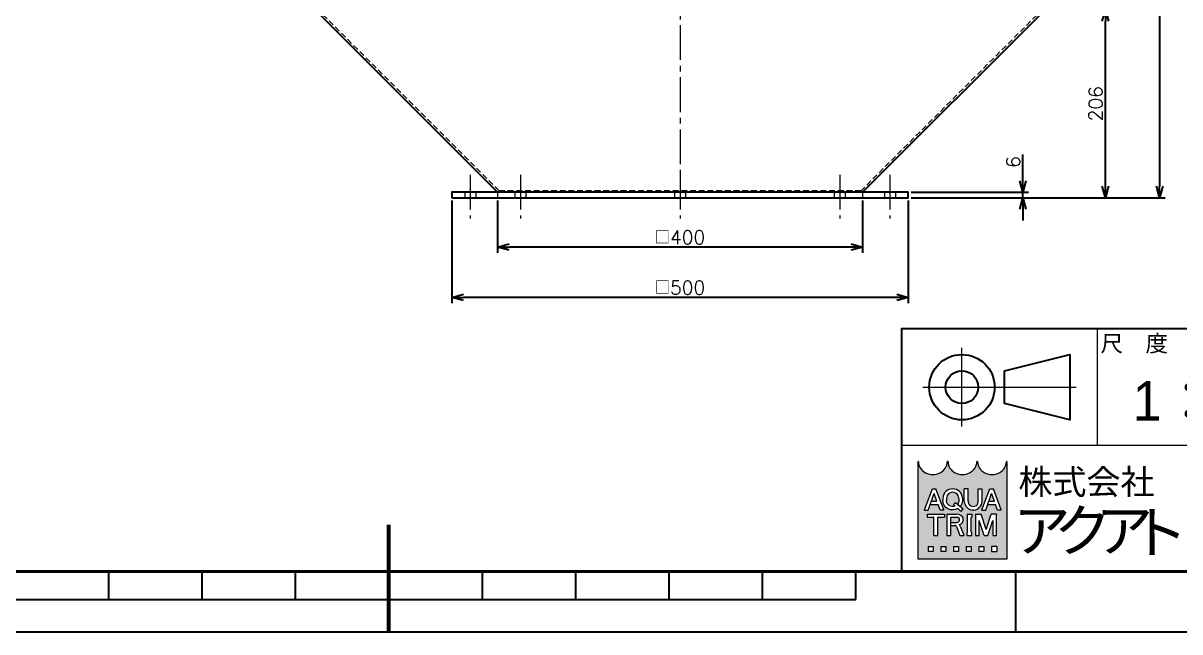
# Model space of a CAD drawing. Header units: millimetres. Extents: x 0 to 13385, y -24 to 3112.
# Drawn here: x 6301 to 7569, y 0 to 668 of the extents above; entities that cross this region are included whole.
import ezdxf
from ezdxf import colors
from ezdxf.entities.mleader import LeaderData, LeaderLine
from ezdxf.enums import TextEntityAlignment as Align
from ezdxf.math import Vec2, Vec3

# ---------------------------------------------------------------- set-up
doc = ezdxf.new("R2010")
doc.units = ezdxf.units.MM
doc.header["$LTSCALE"] = 2
doc.header["$PDMODE"] = 99
doc.header["$PDSIZE"] = 1
doc.linetypes.add('CENTER2', pattern=[28.575000000000003, 19.05, -3.175, 3.175, -3.175])
doc.linetypes.add('HIDDEN2', pattern=[4.7624999999999975, 3.174999999999999, -1.587499999999999])
for name, color, linetype, lineweight in [('01_外形線', 7, 'Continuous', 25), ('03_かくれ線', 6, 'HIDDEN2', 13), ('04_中心線', 1, 'CENTER2', 9), ('08_DIM', 3, 'Continuous', 13), ('99_図枠', 7, 'Continuous', 40)]:
    doc.layers.add(name, color=color, linetype=linetype, lineweight=lineweight)
doc.styles.add('KSS_TXT', font='txt.shx', dxfattribs={"bigfont": 'extfont2.shx'})
doc.styles.add('MS_G', font='MS Gothic.ttf')
doc.styles.get("Standard").update_dxf_attribs({"font": 'txt.shx', "bigfont": 'extfont2.shx'})
doc.styles.add('表題用', font='MS PGothic.ttf')
doc.dimstyles.new('KSS_DIM', dxfattribs={"dimscale": 5, "dimtxt": 3, "dimasz": 2.5, "dimexe": 1.25, "dimexo": 0.625, "dimtad": 1, "dimdsep": 46, "dimtxsty": 'KSS_TXT', "dimblk": 'OPEN30', "dimcen": 0, "dimazin": 2, "dimtfac": 0.75, "dimtmove": 0, "dimatfit": 3, "dimldrblk": 'OPEN30', "dimfxl": 1.25, "dimtolj": 1, "dimarcsym": 0})

# ---------------------------------------------------------------- blocks, each defined once
blk = doc.blocks.new('_Open30')
at = {"color": 0, "linetype": 'ByBlock', "lineweight": -2}
for p, q in [((-1, 0.26794919), (0, 0)), ((0, 0), (-1, -0.26794919)), ((0, 0), (-1, 0))]:
    blk.add_line(p, q, dxfattribs=at)
blk = doc.blocks.new('*D307')
at = {"layer": '08_DIM', "color": 0, "lineweight": -2, "transparency": 16777216}
for p, q in [((6821.109300297388, 473.016521110314), (6821.109300297388, 415.7675128951487)), ((7221.109300297388, 473.016521110314), (7221.109300297388, 415.7675128951487)), ((7208.609300297388, 422.0175128951487), (6833.609300297388, 422.0175128951487))]:
    blk.add_line(p, q, dxfattribs=at)
at = {"layer": 'Defpoints', "color": 0, "transparency": 16777216}
for p in [(6821.109300297388, 476.141521110314), (7221.109300297388, 476.141521110314), (6821.109300297388, 422.0175128951487)]:
    blk.add_point(p, dxfattribs=at)
at = {"layer": '08_DIM', "color": 0, "lineweight": -2, "transparency": 16777216, "xscale": 12.5, "yscale": 12.5, "zscale": 12.5, "rotation": 180}
blk.add_blockref('_Open30', (6821.109300297388, 422.0175128951487), dxfattribs=at)
at = {"layer": '08_DIM', "color": 0, "lineweight": -2, "transparency": 16777216, "xscale": 12.5, "yscale": 12.5, "zscale": 12.5}
blk.add_blockref('_Open30', (7221.109300297388, 422.0175128951487), dxfattribs=at)
at = {"layer": '08_DIM', "color": 0, "transparency": 16777216, "insert": (7021.109300297388, 432.6425128951487), "char_height": 15, "attachment_point": 5, "style": 'KSS_TXT'}
blk.add_mtext('\\A1;□400', dxfattribs=at)
blk = doc.blocks.new('*D308')
at = {"layer": '08_DIM', "color": 0, "lineweight": -2, "transparency": 16777216}
for p, q in [((6771.109300297388, 473.016521110314), (6771.109300297388, 360.5971798284994)), ((7271.109300297388, 473.016521110314), (7271.109300297388, 360.5971798284994)), ((7258.609300297388, 366.8471798284994), (6783.609300297388, 366.8471798284994))]:
    blk.add_line(p, q, dxfattribs=at)
at = {"layer": 'Defpoints', "color": 0, "transparency": 16777216}
for p in [(6771.109300297388, 476.141521110314), (7271.109300297388, 476.141521110314), (6771.109300297388, 366.8471798284994)]:
    blk.add_point(p, dxfattribs=at)
at = {"layer": '08_DIM', "color": 0, "lineweight": -2, "transparency": 16777216, "xscale": 12.5, "yscale": 12.5, "zscale": 12.5, "rotation": 180}
blk.add_blockref('_Open30', (6771.109300297388, 366.8471798284994), dxfattribs=at)
at = {"layer": '08_DIM', "color": 0, "lineweight": -2, "transparency": 16777216, "xscale": 12.5, "yscale": 12.5, "zscale": 12.5}
blk.add_blockref('_Open30', (7271.109300297388, 366.8471798284994), dxfattribs=at)
at = {"layer": '08_DIM', "color": 0, "transparency": 16777216, "insert": (7021.109300297388, 377.4721798284994), "char_height": 15, "attachment_point": 5, "style": 'KSS_TXT'}
blk.add_mtext('\\A1;□500', dxfattribs=at)
blk = doc.blocks.new('*D309')
at = {"layer": '08_DIM', "color": 0, "lineweight": -2, "transparency": 16777216}
for p, q in [((7396.88352561546, 494.6415211103143), (7396.88352561546, 523.3915211103142)), ((7274.234300297523, 482.1415211103142), (7403.13352561546, 482.1415211103143)), ((7396.88352561546, 476.1415211103143), (7396.88352561546, 482.1415211103143)), ((7274.234300297392, 476.1415211103142), (7403.13352561546, 476.1415211103143)), ((7396.88352561546, 463.6415211103143), (7396.88352561546, 451.1415211103143))]:
    blk.add_line(p, q, dxfattribs=at)
at = {"layer": 'Defpoints', "color": 0, "transparency": 16777216}
for p in [(7271.109300297523, 482.1415211103142), (7396.88352561546, 482.1415211103143), (7271.109300297392, 476.1415211103142)]:
    blk.add_point(p, dxfattribs=at)
at = {"layer": '08_DIM', "color": 0, "lineweight": -2, "transparency": 16777216, "xscale": 12.5, "yscale": 12.5, "zscale": 12.5}
for p, rotation in [((7396.88352561546, 482.1415211103143), 270), ((7396.88352561546, 476.1415211103143), 90)]:
    blk.add_blockref('_Open30', p, dxfattribs=dict(at, rotation=rotation))
at = {"layer": '08_DIM', "color": 0, "transparency": 16777216, "insert": (7386.258525615458, 515.266521110312), "char_height": 15, "attachment_point": 5, "rotation": 90, "style": 'KSS_TXT'}
blk.add_mtext('\\A1;6', dxfattribs=at)
blk = doc.blocks.new('*D310')
at = {"layer": '08_DIM', "color": 0, "lineweight": -2, "transparency": 16777216}
for p, q in [((7424.234300294991, 682.1415211077823), (7493.491113382859, 682.1415211077823)), ((7487.241113382859, 488.6415211103143), (7487.241113382859, 669.6415211077823)), ((7274.234300297392, 476.1415211103142), (7493.491113382859, 476.1415211103143))]:
    blk.add_line(p, q, dxfattribs=at)
at = {"layer": 'Defpoints', "color": 0, "transparency": 16777216}
for p in [(7421.109300294991, 682.1415211077822), (7487.241113382859, 682.1415211077823), (7271.109300297392, 476.1415211103142)]:
    blk.add_point(p, dxfattribs=at)
at = {"layer": '08_DIM', "color": 0, "lineweight": -2, "transparency": 16777216, "xscale": 12.5, "yscale": 12.5, "zscale": 12.5}
for p, rotation in [((7487.241113382859, 682.1415211077823), 90), ((7487.241113382859, 476.1415211103143), 270)]:
    blk.add_blockref('_Open30', p, dxfattribs=dict(at, rotation=rotation))
at = {"layer": '08_DIM', "color": 0, "transparency": 16777216, "insert": (7476.616113382857, 579.141521109046), "char_height": 15, "attachment_point": 5, "rotation": 90, "style": 'KSS_TXT'}
blk.add_mtext('\\A1;206', dxfattribs=at)
blk = doc.blocks.new('*D312')
at = {"layer": '08_DIM', "color": 0, "lineweight": -2, "transparency": 16777216}
for p, q in [((7421.934300295185, 1336.1415211103), (7552.992494079461, 1336.1415211103)), ((7546.742494079461, 1323.6415211103), (7546.742494079461, 488.6415211103143)), ((7274.234300297392, 476.1415211103142), (7552.992494079461, 476.1415211103143))]:
    blk.add_line(p, q, dxfattribs=at)
at = {"layer": 'Defpoints', "color": 0, "transparency": 16777216}
for p in [(7418.809300295185, 1336.1415211103), (7271.109300297392, 476.1415211103142), (7546.742494079461, 476.1415211103143)]:
    blk.add_point(p, dxfattribs=at)
at = {"layer": '08_DIM', "color": 0, "lineweight": -2, "transparency": 16777216, "xscale": 12.5, "yscale": 12.5, "zscale": 12.5}
for p, rotation in [((7546.742494079461, 1336.1415211103), 90), ((7546.742494079461, 476.1415211103143), 270)]:
    blk.add_blockref('_Open30', p, dxfattribs=dict(at, rotation=rotation))
at = {"layer": '08_DIM', "color": 0, "transparency": 16777216, "insert": (7536.117494079459, 906.1415211103049), "char_height": 15, "attachment_point": 5, "rotation": 90, "style": 'KSS_TXT'}
blk.add_mtext('\\A1;860', dxfattribs=at)
blk = doc.blocks.new('AM_BALLOON1')
at = {"transparency": 16777216}
blk.add_circle((0, 0), 5, dxfattribs=at)
blk.add_attdef('B_NUMBER', text='', height=3, dxfattribs=at).set_placement((0, 0), align=Align.MIDDLE_CENTER)
blk = doc.blocks.new('_OPEN')
at = {"color": 0, "linetype": 'ByBlock'}
for p, q in [((-1, 0.1666666666666666), (0, 0)), ((0, 0), (-1, -0.1666666666666666)), ((0, 0), (-1, 0))]:
    blk.add_line(p, q, dxfattribs=at)

msp = doc.modelspace()

# ---------------------------------------------------------------- hatches: boundary and pattern name
at = {"layer": '99_図枠', "lineweight": 5}
h = msp.add_hatch(color=256, dxfattribs=at)
h.dxf.hatch_style = 1
edge = h.paths.add_edge_path()
edge.add_arc((7379.259453959075, 186.3964439658187), 0.4634048580241238, 90, 180)
edge.add_ellipse((7363.040283928231, 186.3964439658187), major_axis=(-15.75576517282021, 0), ratio=0.8823529411764706, start_angle=360, end_angle=540, ccw=False)
edge.add_arc((7346.821113897387, 186.3964439658187), 0.4634048580241238, 3.187317984128254, 180.000000000026)
edge.add_ellipse((7330.601943866543, 186.3964439658187), major_axis=(-15.75576517282021, 0), ratio=0.8823529411764706, start_angle=360, end_angle=540, ccw=False)
edge.add_arc((7314.382773835698, 186.3964439658187), 0.4634048580241238, 3.187317984128254, 180)
edge.add_ellipse((7298.163603804847, 186.3964439658187), major_axis=(-15.75576517282021, 0), ratio=0.8823529411764706, start_angle=360, end_angle=540, ccw=False)
edge.add_arc((7281.944433774008, 186.3964439658187), 0.463404858024124, 3.187317984128254, 90)
edge.add_line((7281.944433774008, 186.8598488238457), (7281.944433774008, 79.81332662027201))
edge.add_line((7281.944433774008, 79.81332662027015), (7379.259453959074, 79.81332662027015))
edge.add_line((7379.259453959075, 79.81332662027015), (7379.259453959075, 186.8598488238405))
h.paths.add_polyline_path([(7297.636592573055, 156.8246238338936), (7301.478779279276, 156.8246238338936), (7310.215997660718, 133.7655980986098), (7310.215997660718, 133.6543809326849), (7306.056377124052, 133.6543809326849), (7303.88124076327, 139.7628703889502), (7295.326812060664, 139.7628703889502), (7296.580896659465, 143.284747309933), (7302.627156164473, 143.284747309933), (7299.557685926169, 151.9048168030995), (7293.058994728286, 133.6543809326849), (7288.899374191613, 133.6543809326849), (7288.899374191613, 133.7655980986098)], flags=16)
edge = h.paths.add_edge_path(flags=16)
edge.add_ellipse((7319.886051329206, 146.6297169573611), major_axis=(-10.65831173455485, 0), ratio=0.9565217391304345, start_angle=180, end_angle=360, ccw=False)
edge.add_line((7330.544363063756, 146.6297169573611), (7330.544363063756, 143.8492878092157))
edge.add_ellipse((7319.886051329206, 143.849287809215), major_axis=(-10.65831173455485, 0), ratio=0.9565217391304345, start_angle=142.105255317713, end_angle=180, ccw=False)
edge.add_line((7328.296955984913, 137.5874453000797), (7325.310708514309, 140.0481465395517))
edge.add_ellipse((7319.886051329206, 144.1219463446402), major_axis=(6.796230942010384, 0), ratio=0.9950358206786513, start_angle=-37.0427632869818, end_angle=0)
edge.add_line((7326.682273739556, 144.1216838199861), (7326.682273739556, 146.3570584219359))
edge.add_ellipse((7319.886051329206, 146.357058421936), major_axis=(6.796222410352224, 0), ratio=0.994718262525732, start_angle=360, end_angle=540)
edge.add_line((7313.089828918848, 146.357058421936), (7313.089828918848, 144.1217080176439))
edge.add_ellipse((7319.886051329206, 144.1219463446402), major_axis=(6.796230942010384, 0), ratio=0.9950358206786513, start_angle=-180, end_angle=-65.75794872216291)
edge.add_line((7322.676531821691, 137.9557764301726), (7320.784345641709, 139.7973266691328))
edge.add_line((7320.784345641707, 139.7973266691286), (7322.836977892906, 141.9769362499918))
edge.add_line((7322.836977892901, 141.9769362499957), (7331.419526109967, 134.9048207460259))
edge.add_line((7331.419526109969, 134.9048207460222), (7328.737559233028, 132.0569454399937))
edge.add_line((7328.737559233025, 132.0569454399977), (7325.515725491778, 135.1925611414728))
edge.add_ellipse((7319.886051329206, 143.849287809215), major_axis=(-10.65831173455485, 0), ratio=0.9565217391304345, start_angle=0, end_angle=121.88362473889401, ccw=False)
edge.add_line((7309.227739594648, 143.849287809215), (7309.227739594648, 146.6297169573604))
h.paths.add_polyline_path([(7310.905182803834, 129.0203323524446), (7310.905182803834, 125.7764983462738), (7303.95410993348, 125.7764983462738, 0.4142135623730951), (7303.49070507545, 125.3130934882491), (7303.49070507545, 105.8500894512359), (7299.320061353237, 105.8500894512359), (7299.320061353237, 125.3130934882491, 0.4142135623730951), (7298.856656495211, 125.7764983462738), (7291.90558362485, 125.7764983462738), (7291.90558362485, 129.0203323524446)], flags=16)
edge = h.paths.add_edge_path(flags=16)
edge.add_line((7313.546515202614, 129.0203323524446), (7324.20482693717, 129.0203323524446))
edge.add_ellipse((7324.204826937166, 122.9252055963898), major_axis=(-7.480332470450689, 1.407042982906e-15), ratio=0.8148203011203053, start_angle=111.3869747349855, end_angle=270, ccw=False)
edge.add_arc((7325.351955252547, 114.6649731825536), 3.02983306087426, 22.272952259934925, 58.5531130129101, ccw=False)
edge.add_line((7328.15572866921, 115.8133385445959), (7332.14856426564, 106.0354513944467))
edge.add_line((7332.148564265641, 106.0354513944463), (7332.148564265641, 105.8500894512362))
edge.add_line((7332.148564265641, 105.8500894512359), (7327.653537142807, 105.8500894512359))
edge.add_line((7327.653537142811, 105.8500894512359), (7324.126129363936, 115.6686861465587))
edge.add_arc((7322.406615728687, 114.9764594082431), 1.853619432096512, 21.92829786654815, 90)
edge.add_line((7322.406615728687, 116.830078840335), (7317.856180382236, 116.830078840335))
edge.add_line((7317.856180382238, 116.830078840335), (7317.856180382238, 120.0739128465054))
edge.add_line((7317.856180382238, 120.0739128465058), (7324.760912766797, 120.0739128465058))
edge.add_arc((7324.661490059825, 122.9252055963898), 2.853025625577444, 271.9970571044072, 448.0029428955928)
edge.add_line((7324.760912766802, 125.7764983462738), (7317.717158924832, 125.7764983462738))
edge.add_line((7317.71715892483, 125.7764983462738), (7317.71715892483, 105.850089451237))
edge.add_line((7317.71715892483, 105.8500894512359), (7313.546515202615, 105.8500894512359))
edge.add_line((7313.546515202614, 105.8500894512359), (7313.546515202614, 129.020332352443))
h.paths.add_polyline_path([(7332.686500245538, 156.8246238338936), (7336.857143967758, 156.8246238338936), (7336.857143967758, 143.849287809215, 0.175030561155744), (7338.696985465518, 138.5387454659704, 0.2571496110314638), (7346.139019062577, 138.5387454659704, 0.1750305611562702), (7347.978860560337, 143.8492878092313), (7347.978860560337, 156.8246238338936), (7352.149504282554, 156.8246238338936), (7352.149504282554, 143.010977445265, -0.3793912406243967), (7343.113109551086, 133.6543809326849), (7341.722894977007, 133.6543809326849, -0.3793912406243716), (7332.686500245538, 143.010977445265)], flags=16)
h.paths.add_polyline_path([(7335.662785351058, 129.0203323524446), (7340.760238789328, 129.0203323524446), (7340.760238789328, 125.7764983462738, 0.4142135623730951), (7340.296833931301, 125.3130934882491), (7340.296833931301, 109.5573283154291, 0.4142135623730951), (7340.760238789328, 109.0939234574067), (7340.760238789328, 105.8500894512359), (7335.662785351058, 105.8500894512359), (7335.662785351058, 109.0939234574067, 0.4142135623730951), (7336.126190209085, 109.5573283154291), (7336.126190209085, 125.3130934882491, 0.4142135623730951), (7335.662785351058, 125.7764983462738)], flags=16)
h.paths.add_polyline_path([(7344.935398131607, 129.0203323524446), (7350.987275284291, 129.0203323524446), (7356.520519582209, 112.1921508103576), (7362.053763880134, 129.0203323524446), (7368.109481476857, 129.0203323524446), (7368.109481476857, 105.8500894512359), (7363.93883775464, 105.8500894512359), (7363.93883775464, 122.0692594820829), (7358.605841443325, 105.8500894512359), (7354.435197721103, 105.8500894512359), (7349.102201409783, 122.0692594820829), (7349.106041853827, 105.8500894512359), (7344.935398131607, 105.8500894512359)], flags=16)
h.paths.add_polyline_path([(7360.651918169857, 156.8246238338936), (7364.494104876076, 156.8246238338936), (7373.23132325752, 133.7655980986098), (7373.23132325752, 133.6543809326849), (7369.071702720848, 133.6543809326849), (7366.896566360068, 139.7628703889502), (7358.342137657466, 139.7628703889502), (7359.596222256261, 143.284747309933), (7365.642481761266, 143.284747309933), (7362.573011522963, 151.9048168030995), (7356.074320325079, 133.6543809326849), (7351.914699788405, 133.6543809326849), (7351.914699788405, 133.7655980986098)], flags=16)
h.paths.add_polyline_path([(7293.066150366587, 93.71547236099343), (7298.627008662876, 93.71547236099343), (7298.627008662876, 88.15461406470601), (7293.066150366587, 88.15461406470601)], flags=16)
h.paths.add_polyline_path([(7306.96829610731, 93.71547236099343), (7312.529154403601, 93.71547236099343), (7312.529154403601, 88.15461406470601), (7306.96829610731, 88.15461406470601)], flags=16)
h.paths.add_polyline_path([(7320.870441848034, 93.71547236099343), (7326.431300144322, 93.71547236099343), (7326.431300144322, 88.15461406470601), (7320.870441848034, 88.15461406470601)], flags=16)
h.paths.add_polyline_path([(7334.772587588759, 93.71547236099343), (7340.333445885051, 93.71547236099343), (7340.333445885051, 88.15461406470601), (7334.772587588759, 88.15461406470601)], flags=16)
h.paths.add_polyline_path([(7348.674733329482, 93.71547236099343), (7354.235591625767, 93.71547236099343), (7354.235591625767, 88.15461406470601), (7348.674733329482, 88.15461406470601)], flags=16)
h.paths.add_polyline_path([(7362.576879070204, 93.71547236099343), (7368.137737366491, 93.71547236099343), (7368.137737366491, 88.15461406470601), (7362.576879070204, 88.15461406470601)], flags=16)

# ---------------------------------------------------------------- linework, layer by layer
msp.add_lwpolyline([(7221.109300294971, 482.1415211102485), (6821.109300294906, 482.141521110445), (6621.109300297438, 682.141521107782), (6621.109300297438, 1336.141521110378), (7421.109300297438, 1336.141521110378), (7421.109300297438, 682.141521107782), (7221.109300294971, 482.1415211103795)])
at = {"layer": '01_外形線'}
msp.add_lwpolyline([(6771.109300296313, 476.141521110314), (7271.109300296313, 476.141521110314), (7271.109300296313, 482.141521110314), (6771.109300296313, 482.141521110314)], close=True, dxfattribs=at)
at = {"layer": '03_かくれ線'}
for p, q in [((6785.109300296313, 482.141521110314), (6785.109300296313, 476.141521110314)), ((6797.109300296313, 482.141521110314), (6797.109300296313, 476.141521110314)), ((6821.109300295037, 482.141521110314), (6822.735645891615, 483.7678667070631)), ((6821.109300303132, 482.141521110314), (6821.109300302664, 476.141521110314)), ((6840.109300296313, 482.141521110314), (6840.109300296313, 476.141521110314)), ((6852.109300296313, 482.141521110314), (6852.109300296313, 476.141521110314)), ((7015.109300296313, 482.141521110314), (7015.109300296313, 476.141521110314)), ((7027.109300296313, 482.141521110314), (7027.109300296313, 476.141521110314)), ((7190.109300296312, 482.1415211103076), (7190.109300296312, 476.1415211103076)), ((7202.109300296312, 482.1415211103076), (7202.109300296312, 476.1415211103076)), ((7221.109300294906, 482.141521110314), (7219.482954698327, 483.7678667070631)), ((7221.109300303001, 482.141521110314), (7221.109300302533, 476.141521110314)), ((7245.109300296312, 482.1415211103058), (7245.109300296312, 476.1415211103058)), ((7257.109300296312, 482.1415211103058), (7257.109300296312, 476.1415211103058))]:
    msp.add_line(p, q, dxfattribs=at)
msp.add_lwpolyline([(7418.809300292633, 1336.141521110378), (7418.809300292571, 683.0942122963907), (7219.482954698327, 483.7678667070631), (6822.735645891615, 483.7678667070631), (6623.409300297371, 683.0942122963907), (6623.409300297371, 1336.141521110299)], dxfattribs=at)
at = {"layer": '04_中心線'}
for p, q in [((7021.109300297438, 1351.141521110378), (7021.109300294938, 467.1415211103467)), ((6791.109300296315, 501.1415211103158), (6791.109300296313, 453.1415211103158)), ((6846.109300296315, 501.1415211103294), (6846.109300296313, 453.1415211103294)), ((7021.109300296315, 501.1415211103158), (7021.109300296313, 453.1415211103158)), ((7196.109300296313, 501.1415211103158), (7196.109300296312, 453.1415211103158)), ((7251.109300296313, 501.1415211103158), (7251.109300296312, 453.1415211103158))]:
    msp.add_line(p, q, dxfattribs=at)
at = {"layer": '99_図枠', "lineweight": 13}
for p, q in [((7478.7061467699, 204.3839136895168), (7478.7061467699, 332.3097399105744)), ((7330.056336701033, 225.363749189775), (7330.056336701033, 311.3299044103233)), ((7287.073259090759, 268.3468268000422), (7455.423646397665, 268.3468268000422)), ((7850.698943259862, 204.3839136895168), (7263.790758718529, 204.3839136895168))]:
    msp.add_line(p, q, dxfattribs=at)
at = {"layer": '99_図枠', "lineweight": 5}
for p, q in [((7281.944433774008, 79.81332662027015), (7281.944433774008, 186.8598488238457)), ((7379.259453959075, 186.8598488238457), (7379.259453959075, 79.81332662027015)), ((7288.899374191613, 133.7655980986098), (7297.636592573055, 156.8246238338936)), ((7297.636592573055, 156.8246238338936), (7301.478779279276, 156.8246238338936)), ((7310.215997660718, 133.7655980986098), (7301.478779279276, 156.8246238338936)), ((7332.686500245538, 143.010977445265), (7332.686500245538, 156.8246238338936)), ((7336.857143967758, 156.8246238338936), (7332.686500245538, 156.8246238338936)), ((7336.857143967758, 143.849287809215), (7336.857143967758, 156.8246238338936)), ((7347.978860560337, 143.849287809215), (7347.978860560337, 156.8246238338936)), ((7347.978860560337, 156.8246238338936), (7352.149504282554, 156.8246238338936)), ((7351.914699788405, 133.7655980986098), (7360.651918169857, 156.8246238338936)), ((7352.149504282554, 143.010977445265), (7352.149504282554, 156.8246238338936)), ((7360.651918169857, 156.8246238338936), (7364.494104876076, 156.8246238338936)), ((7373.23132325752, 133.7655980986098), (7364.494104876076, 156.8246238338936)), ((7293.058994728286, 133.6543809326849), (7299.557685926169, 151.9048168030995)), ((7295.326812060664, 139.7628703889502), (7296.580896659465, 143.284747309933)), ((7295.326812060664, 139.7628703889502), (7303.88124076327, 139.7628703889502)), ((7296.580896659465, 143.284747309933), (7302.627156164473, 143.284747309933)), ((7302.627156164473, 143.284747309933), (7299.557685926169, 151.9048168030995)), ((7306.056377124052, 133.6543809326849), (7303.88124076327, 139.7628703889502)), ((7309.227739594648, 146.6297169573611), (7309.227739594648, 143.849287809215)), ((7313.089828918848, 146.357058421936), (7313.089828918848, 144.1327151034187)), ((7320.784345641707, 139.7973266691286), (7322.836977892901, 141.9769362499957)), ((7320.784345641707, 139.7973266691286), (7322.676531821691, 137.9557764301726)), ((7322.836977892901, 141.9769362499957), (7331.419526109969, 134.9048207460222)), ((7325.310708514309, 140.048146539552), (7328.296955984913, 137.5874453000797)), ((7326.682273739556, 146.357058421936), (7326.682273739556, 144.1327151034187)), ((7330.544363063756, 146.6297169573611), (7330.544363063756, 143.849287809215)), ((7356.074320325079, 133.6543809326849), (7362.573011522963, 151.9048168030995)), ((7358.342137657466, 139.7628703889502), (7359.596222256261, 143.284747309933)), ((7358.342137657466, 139.7628703889502), (7366.896566360068, 139.7628703889502)), ((7359.596222256261, 143.284747309933), (7365.642481761266, 143.284747309933)), ((7365.642481761266, 143.284747309933), (7362.573011522963, 151.9048168030995)), ((7369.071702720848, 133.6543809326849), (7366.896566360068, 139.7628703889502)), ((7288.899374191613, 133.6543809326849), (7288.899374191613, 133.7655980986098)), ((7288.899374191613, 133.7655980986098), (7288.899374191613, 133.7655980986098)), ((7288.899374191613, 133.6543809326849), (7288.899374191613, 133.7655980986098)), ((7288.899374191613, 133.6543809326849), (7293.058994728286, 133.6543809326849)), ((7291.90558362485, 129.0203323524446), (7310.905182803834, 129.0203323524446)), ((7291.90558362485, 129.0203323524446), (7291.90558362485, 125.7764983462738)), ((7310.215997660718, 133.6543809326849), (7306.056377124052, 133.6543809326849)), ((7310.215997660718, 133.6543809326849), (7310.215997660718, 133.7655980986098)), ((7310.905182803834, 129.0203323524446), (7310.905182803834, 125.7764983462738)), ((7313.546515202614, 129.0203323524446), (7313.546515202614, 105.8500894512359)), ((7313.546515202614, 129.0203323524446), (7324.204826937166, 129.0203323524446)), ((7325.515725491783, 135.1925611414734), (7328.737559233025, 132.0569454399977)), ((7328.737559233025, 132.0569454399977), (7331.419526109969, 134.9048207460222)), ((7335.662785351058, 129.0203323524446), (7340.760238789328, 129.0203323524446)), ((7335.662785351058, 129.0203323524446), (7335.662785351058, 125.7764983462738)), ((7340.760238789328, 129.0203323524446), (7340.760238789328, 125.7764983462738)), ((7343.113109551081, 133.6543809326849), (7341.722894977009, 133.6543809326849)), ((7344.935398131607, 129.0203323524446), (7344.935398131607, 105.8500894512359)), ((7344.935398131607, 129.0203323524446), (7350.987275284291, 129.0203323524446)), ((7356.520519582209, 112.1921508103576), (7350.987275284291, 129.0203323524446)), ((7351.914699788405, 133.6543809326849), (7351.914699788405, 133.7655980986098)), ((7351.914699788405, 133.7655980986098), (7351.914699788405, 133.7655980986098)), ((7351.914699788405, 133.6543809326849), (7351.914699788405, 133.7655980986098)), ((7351.914699788405, 133.6543809326849), (7356.074320325079, 133.6543809326849)), ((7356.520519582209, 112.1921508103576), (7362.053763880134, 129.0203323524446)), ((7368.109481476857, 129.0203323524446), (7362.053763880134, 129.0203323524446)), ((7368.109481476857, 105.8500894512359), (7368.109481476857, 129.0203323524446)), ((7373.23132325752, 133.6543809326849), (7369.071702720848, 133.6543809326849)), ((7373.23132325752, 133.6543809326849), (7373.23132325752, 133.7655980986098)), ((7291.90558362485, 125.7764983462738), (7298.856656495211, 125.7764983462738)), ((7299.320061353237, 105.8500894512359), (7299.320061353237, 125.3130934882491)), ((7303.49070507545, 105.8500894512359), (7303.49070507545, 125.3130934882491)), ((7303.95410993348, 125.7764983462738), (7310.905182803834, 125.7764983462738)), ((7317.71715892483, 105.8500894512359), (7317.71715892483, 125.7764983462738)), ((7317.71715892483, 125.7764983462738), (7324.760912766802, 125.7764983462738)), ((7317.856180382238, 116.830078840335), (7317.856180382238, 120.0739128465058)), ((7317.856180382238, 120.0739128465058), (7324.760912766802, 120.0739128465058)), ((7317.856180382238, 116.830078840335), (7322.406615728687, 116.830078840335)), ((7324.126129363936, 115.6686861465607), (7327.653537142811, 105.8500894512359)), ((7328.15572866921, 115.8133385446006), (7332.148564265641, 106.0354513944463)), ((7336.126190209085, 109.5573283154291), (7336.126190209085, 125.3130934882491)), ((7340.296833931301, 109.5573283154291), (7340.296833931301, 125.3130934882491)), ((7349.106041853827, 105.8500894512359), (7349.102201409783, 122.0692594820829)), ((7354.435197721103, 105.8500894512359), (7349.102201409783, 122.0692594820829)), ((7358.605841443325, 105.8500894512359), (7363.93883775464, 122.0692594820829)), ((7363.93883775464, 122.0692594820829), (7363.93883775464, 105.8500894512359)), ((7299.320061353237, 105.8500894512359), (7303.49070507545, 105.8500894512359)), ((7313.546515202614, 105.8500894512359), (7317.71715892483, 105.8500894512359)), ((7327.653537142811, 105.8500894512359), (7332.148564265641, 105.8500894512359)), ((7332.148564265641, 106.0354513944463), (7332.148564265641, 105.8500894512359)), ((7335.662785351058, 105.8500894512359), (7335.662785351058, 109.0939234574067)), ((7335.662785351058, 105.8500894512359), (7340.760238789328, 105.8500894512359)), ((7340.760238789328, 105.8500894512359), (7340.760238789328, 109.0939234574067)), ((7344.935398131607, 105.8500894512359), (7349.106041853827, 105.8500894512359)), ((7354.435197721103, 105.8500894512359), (7358.605841443325, 105.8500894512359)), ((7363.93883775464, 105.8500894512359), (7368.109481476857, 105.8500894512359)), ((7293.066150366587, 93.71547236099343), (7298.627008662876, 93.71547236099343)), ((7293.066150366587, 93.71547236099343), (7293.066150366587, 88.15461406470601)), ((7298.627008662876, 93.71547236099343), (7298.627008662876, 88.15461406470601)), ((7306.96829610731, 93.71547236099343), (7312.529154403601, 93.71547236099343)), ((7306.96829610731, 93.71547236099343), (7306.96829610731, 88.15461406470601)), ((7312.529154403601, 93.71547236099343), (7312.529154403601, 88.15461406470601)), ((7320.870441848034, 93.71547236099343), (7326.431300144322, 93.71547236099343)), ((7320.870441848034, 93.71547236099343), (7320.870441848034, 88.15461406470601)), ((7326.431300144322, 93.71547236099343), (7326.431300144322, 88.15461406470601)), ((7334.772587588759, 93.71547236099343), (7340.333445885051, 93.71547236099343)), ((7334.772587588759, 93.71547236099343), (7334.772587588759, 88.15461406470601)), ((7340.333445885051, 93.71547236099343), (7340.333445885051, 88.15461406470601)), ((7348.674733329482, 93.71547236099343), (7354.235591625767, 93.71547236099343)), ((7348.674733329482, 93.71547236099343), (7348.674733329482, 88.15461406470601)), ((7354.235591625767, 93.71547236099343), (7354.235591625767, 88.15461406470601)), ((7368.137737366491, 93.71547236099343), (7362.576879070204, 93.71547236099343)), ((7362.576879070204, 93.71547236099343), (7362.576879070204, 88.15461406470601)), ((7368.137737366491, 93.71547236099343), (7368.137737366491, 88.15461406470601)), ((7379.259453959075, 79.81332662027015), (7281.944433774008, 79.81332662027015)), ((7298.627008662876, 88.15461406470601), (7293.066150366587, 88.15461406470601)), ((7312.529154403601, 88.15461406470601), (7306.96829610731, 88.15461406470601)), ((7326.431300144322, 88.15461406470601), (7320.870441848034, 88.15461406470601)), ((7340.333445885051, 88.15461406470601), (7334.772587588759, 88.15461406470601)), ((7354.235591625767, 88.15461406470601), (7348.674733329482, 88.15461406470601)), ((7362.576879070204, 88.15461406470601), (7368.137737366491, 88.15461406470601))]:
    msp.add_line(p, q, dxfattribs=at)
at = {"layer": '99_図枠', "lineweight": 53}
msp.add_line((6702.04287061664, -1.126752522395691e-07), (6702.04287061664, 117.3943518592039), dxfattribs=at)
at = {"layer": '99_図枠', "lineweight": 25}
for p, q in [((6395.020887686114, 35.52182307773066), (6395.020887686114, 66.22402137078458)), ((6497.361548662955, 35.52182307773066), (6497.361548662955, 66.22402137078458)), ((6599.702209639796, 35.52182307773066), (6599.702209639796, 66.22402137078458)), ((6804.383531593483, 35.52182307773066), (6804.383531593483, 66.22402137078458)), ((6906.724192570322, 35.52182307773066), (6906.724192570322, 66.22402137078458)), ((7009.06485354717, 35.52182307773066), (7009.06485354717, 66.22402137078458)), ((7111.405514524009, 35.52182307773066), (7111.405514524009, 66.22402137078458)), ((7213.746175500857, 35.52182307773066), (7213.746175500857, 66.22402137078458)), ((7389.055727754187, -1.126752522395691e-07), (7389.055727754187, 66.22402137078458)), ((6190.339565732427, 35.52182307773066), (7213.746175500857, 35.52182307773066))]:
    msp.add_line(p, q, dxfattribs=at)
at = {"layer": '99_図枠'}
msp.add_lwpolyline([(4840.363906786899, 66.22402137078458), (8696.56001239433, 66.22402137078458), (8696.56001239433, 2848.078570241607), (4840.363906786899, 2848.078570241607)], close=True, dxfattribs=at)
at = {"layer": '99_図枠', "lineweight": 25}
msp.add_lwpolyline([(7263.790758718529, 66.22402137078458), (8696.56001239433, 66.22402137078458), (8696.56001239433, 332.3097399105744), (7263.790758718529, 332.3097399105744)], close=True, dxfattribs=at)
msp.add_lwpolyline([(7376.6213374455, 286.2564424709924), (7448.259800129292, 304.1660581419427), (7448.259800129292, 232.5275954581556), (7376.6213374455, 250.4372111290988), (7376.6213374455, 286.2564424709924)], dxfattribs=at)
for radius in [35.81923134189489, 17.90961567094744]:
    msp.add_circle((7330.056336701033, 268.3468268000422), radius, dxfattribs=at)
at = {"layer": '99_図枠', "lineweight": 5}
for centre, radius, start, end in [((7281.944433774008, 186.3964439658187), 0.4634048580241238, 0, 90), ((7314.382773835698, 186.3964439658187), 0.4634048580241238, 0, 180), ((7314.382773835698, 186.3964439658187), 0.4634048580241238, 0, 90), ((7346.821113897387, 186.3964439658187), 0.4634048580241238, 0, 180), ((7379.259453959075, 186.3964439658187), 0.4634048580241238, 90, 180), ((7342.482777695297, 143.4301326272447), 9.805240585482736, 182.450030992263, 265.5552572885243), ((7345.129852340297, 143.7413955906032), 8.273411904889777, 179.2527938813867, 218.9645718468591), ((7342.353226832796, 143.4301326272447), 9.805240585482736, 274.4447427114757, 357.549969007737), ((7339.706152187793, 143.7413955906032), 8.273411904888844, 321.0354281531409, 0.7472061186132728), ((7342.418002264045, 145.2954368650337), 7.713549421447533, 241.1577278083702, 298.8422721916298), ((7298.856656495211, 125.3130934882491), 0.4634048580241238, 0, 90), ((7303.95410993348, 125.3130934882491), 0.4634048580241238, 90, 180), ((7322.406615728687, 114.9764594082431), 1.853619432096494, 21.92829786656719, 90), ((7324.661490059825, 122.9252055963898), 2.853025625577444, 271.9970571043541, 88.00294289553513), ((7325.351955252547, 114.6649731825536), 3.029833060874311, 22.27295226000013, 58.55311301287134), ((7335.662785351058, 125.3130934882491), 0.4634048580241238, 0, 90), ((7340.760238789328, 125.3130934882491), 0.4634048580241238, 90, 180), ((7335.662785351058, 109.5573283154291), 0.4634048580241238, 270, 0), ((7340.760238789328, 109.5573283154291), 0.4634048580241238, 180, 270)]:
    msp.add_arc(centre, radius, start, end, dxfattribs=at)
for centre, major_axis, ratio, start_param, end_param in [((7298.163603804847, 186.3964439658187), (-15.75576517282021, 0), 0.8823529411764707, 6.283185307179585, 9.424777960769381), ((7330.601943866543, 186.3964439658187), (-15.75576517282021, 0), 0.8823529411764707, 6.283185307179585, 9.424777960769381), ((7363.040283928232, 186.3964439658187), (-15.75576517282021, 0), 0.8823529411764707, 6.283185307179585, 9.424777960769381), ((7319.886051329206, 146.6297169573611), (-10.65831173455485, 0), 0.9565217391304341, 3.141592653589793, 6.283185307179585), ((7319.886051329206, 146.357058421936), (6.796222410352225, 0), 0.9947182625257318, 6.283185307179585, 9.424777960769381), ((7324.204826937166, 122.9252055963898), (-7.480332470450689, 1.407042982906001e-15), 0.8148203011203053, 1.944069452961234, 4.712388980384689)]:
    msp.add_ellipse(centre, major_axis=major_axis, ratio=ratio, start_param=start_param, end_param=end_param, dxfattribs=at)
at = {"layer": '99_図枠', "lineweight": 5, "extrusion": (0, 0, -1)}
for centre, major_axis, ratio, start_param, end_param in [((7319.886051329206, 143.849287809215), (-10.65831173455485, 0), 0.9565217391304341, 4.155914751220672, 6.283185307179585), ((7319.886051329206, 144.1219463446402), (6.796230942010384, 0), 0.9950358206786508, 7.430878021738926, 9.424777960769381), ((7319.886051329206, 144.1219463446402), (6.796230942010384, 0), 0.9950358206786508, 6.283185307179585, 6.929703490574294), ((7319.886051329206, 143.849287809215), (-10.65831173455485, 0), 0.9565217391304341, 3.141592653589793, 3.802980717498314)]:
    msp.add_ellipse(centre, major_axis=major_axis, ratio=ratio, start_param=start_param, end_param=end_param, dxfattribs=at)
at = {"layer": 'Defpoints'}
msp.add_lwpolyline([(4641.004299187352, -1.126752522395691e-07), (8763.081442029272, -1.126752522395691e-07), (8763.081442029272, 2914.599999876552), (4641.004299187352, 2914.599999876552)], close=True, dxfattribs=at)

# ---------------------------------------------------------------- texts
at = {"style": '表題用'}
msp.add_attdef('1：5', text='', height=43.41725011156317, dxfattribs=at).set_placement((7578.48829122232, 252.9957276535187), align=Align.MIDDLE)
at = {"layer": '99_図枠', "style": '表題用'}
msp.add_text('尺\u3000度', height=18.09052087981798, dxfattribs=at).set_placement((7481.951721322001, 316.2871687702414), align=Align.MIDDLE_LEFT)
at = {"layer": '99_図枠', "lineweight": 5, "style": 'MS_G'}
for s, height, p in [('株式会社', 27.35565867911001, (7466.525580526097, 164.4541087484893)), ('ア', 46.20066799138579, (7417.715851267782, 111.1812687649185)), ('ク', 46.20066799138579, (7462.244681375267, 111.1812687649185)), ('ア', 46.20066799138579, (7508.024942688653, 111.1812687649185)), ('ト', 46.20066799138579, (7546.151514359997, 109.2367962063593))]:
    msp.add_text(s, height=height, dxfattribs=at).set_placement(p, align=Align.MIDDLE_CENTER)

# ---------------------------------------------------------------- dimensions: what is measured, and where the dimension line sits
at = {"layer": '08_DIM'}
for base, p1, p2, picture, middle in [((7546.742494079461, 476.1415211103143), (7418.809300295181, 1336.1415211103), (7271.109300297388, 476.141521110314), '*D312', (7536.117494079459, 906.1415211103049)), ((7487.241113382859, 682.1415211077823), (7271.109300297388, 476.141521110314), (7421.109300294987, 682.141521107782), '*D310', (7476.616113382857, 579.141521109046)), ((7396.88352561546, 482.1415211103143), (7271.109300297388, 476.141521110314), (7271.109300297519, 482.141521110314), '*D309', (7386.258525615458, 515.266521110312))]:
    dim = msp.add_linear_dim(base=base, p1=p1, p2=p2, angle=90, dimstyle='KSS_DIM', dxfattribs=at)
    dim.commit()
    dim.dimension.update_dxf_attribs({"geometry": picture, "text_midpoint": middle})
for base, p1, p2, picture, middle in [((6771.109300297388, 366.8471798284994), (7271.109300297388, 476.141521110314), (6771.109300297388, 476.141521110314), '*D308', (7021.109300297388, 377.4721798284994)), ((6821.109300297388, 422.0175128951487), (7221.109300297388, 476.141521110314), (6821.109300297388, 476.141521110314), '*D307', (7021.109300297388, 432.6425128951487))]:
    dim = msp.add_linear_dim(base=base, p1=p1, p2=p2, angle=180, text='□<>', dimstyle='KSS_DIM', dxfattribs=at)
    dim.commit()
    dim.dimension.update_dxf_attribs({"geometry": picture, "text_midpoint": middle})

# ---------------------------------------------------------------- leaders
ml = msp.add_multileader_block('Standard', dxfattribs=at)
ml.set_content('AM_BALLOON1', color=256, scale=6.25)
ml.set_attribute('B_NUMBER', '10', width=0)
ml.set_leader_properties(color=256, linetype='ByLayer', lineweight=-1)
ml.set_arrow_properties(name='OPEN')
ml.build(insert=Vec2(0, 0))
ml.multileader.update_dxf_attribs({"leader_type": 0, "has_dogleg": 0, "text_right_attachment_type": 6, "dogleg_length": 0, "arrow_head_size": 12.5, "scale": 2.5, "block_connection_type": 1})
ctx = ml.context
ctx.base_point, ctx.scale, ctx.char_height, ctx.arrow_head_size, ctx.landing_gap_size, ctx.plane_origin = Vec3(9720.755297187294, 2641.053514630194), 2.5, 25, 12.5, 12.5, Vec3(9720.755297187294, 2641.053514630194)
ctx.right_attachment, ctx.attachment_type = 6, 1
notes = []
notes.append((ctx, [(0, (0, 0, 0), (0, 0), (1, 0), 1, [])]))
ctx.block.insert = Vec3(9720.755297187294, 2641.053514630194)
for ctx, leaders in notes:
    for number, flags, end, landing, length, lines in leaders:
        leader = LeaderData()
        leader.index, (leader.has_last_leader_line, leader.has_dogleg_vector, leader.attachment_direction) = number, flags
        leader.last_leader_point, leader.dogleg_vector, leader.dogleg_length = Vec3(end), Vec3(landing), length
        for number, points, colour, breaks in lines:
            line = LeaderLine()
            line.index, line.vertices, line.color, line.breaks = number, Vec3.list(points), colors.encode_raw_color(colour), breaks
            leader.lines.append(line)
        ctx.leaders.append(leader)

doc.saveas('drawing.dxf')
